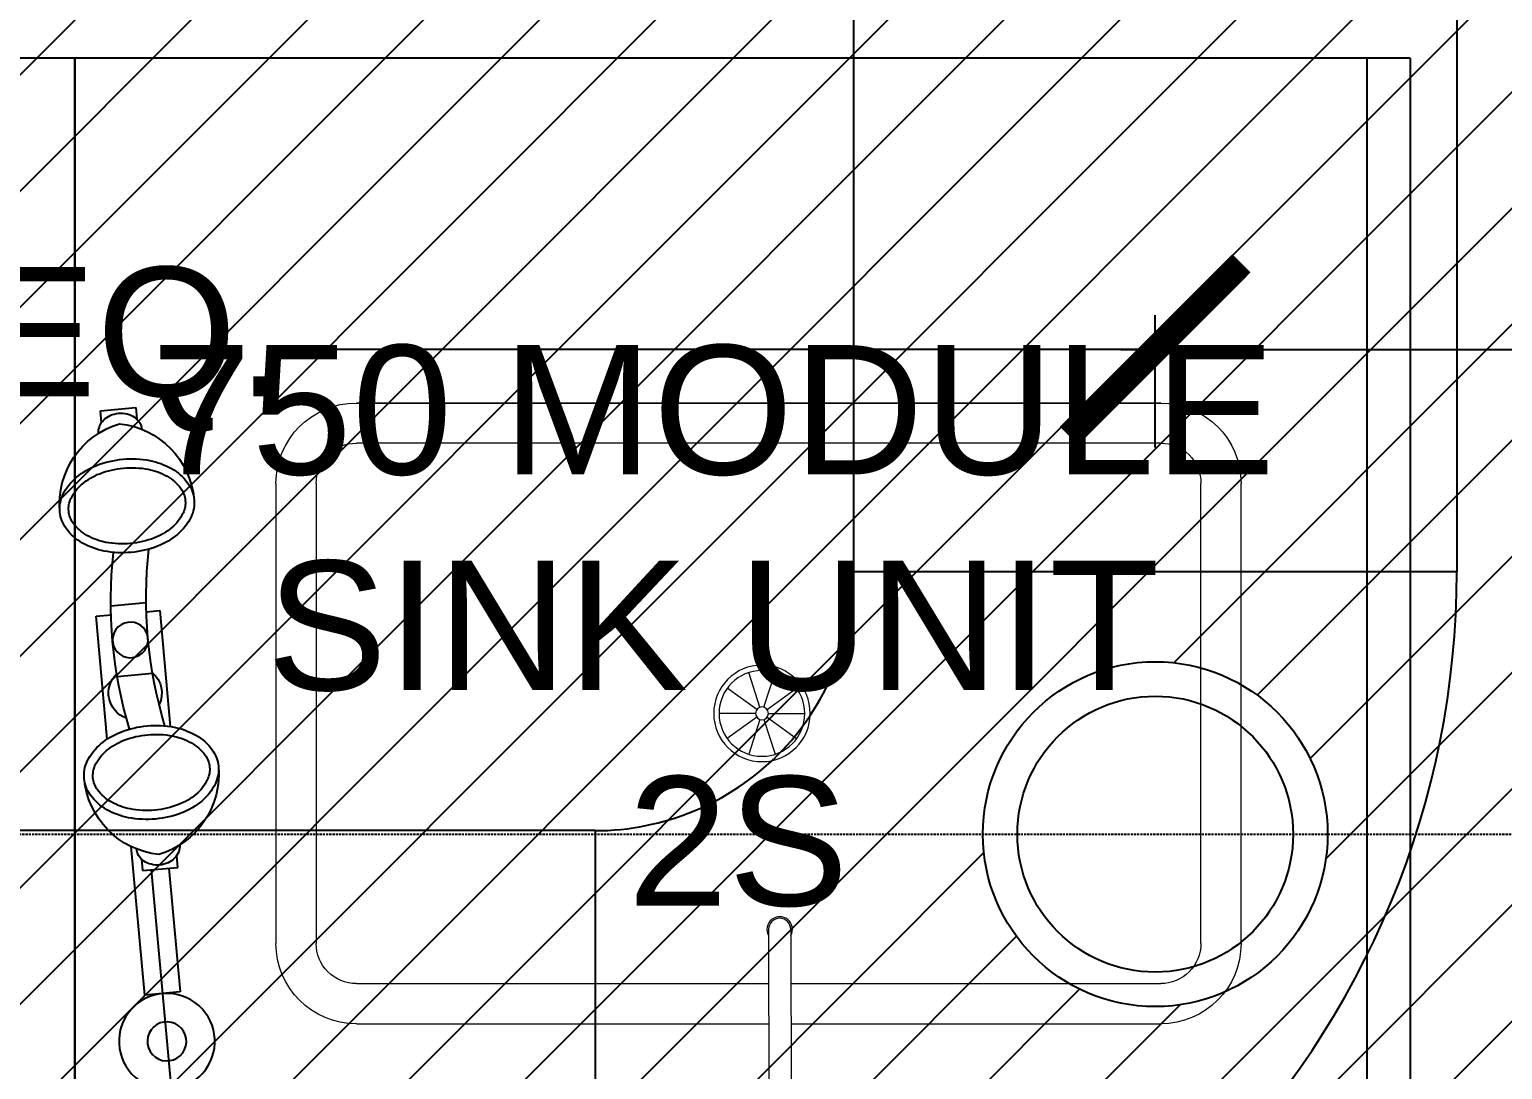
# Model space of a CAD drawing. Header units: millimetres. Extents: x -661525 to 498941, y 282148 to 1359693.
# Drawn here: x -234905 to -234050, y 672311 to 672914 of the extents above; entities that cross this region are included whole.
import ezdxf

# ---------------------------------------------------------------- set-up
doc = ezdxf.new("R2010")
doc.units = ezdxf.units.MM
doc.header["$LTSCALE"] = 2.5
doc.header["$PDMODE"] = 35
doc.header["$PDSIZE"] = 15
doc.linetypes.add('DASHED', pattern=[0.75, 0.5, -0.25])
doc.layers.get('0').update_dxf_attribs({"linetype": 'CONTINUOUS'})
doc.layers.get('DEFPOINTS').update_dxf_attribs({"linetype": 'CONTINUOUS'})
for name, color, linetype in [('CEILING', 11, 'CONTINUOUS'), ('I-FURN', 14, 'CONTINUOUS'), ('v-ex. duct', 30, 'CONTINUOUS')]:
    doc.layers.add(name, color=color, linetype=linetype)
doc.layers.add('lab furniture', color=34, linetype='CONTINUOUS', lineweight=18)
doc.layers.add('LAB MODULE', color=1, linetype='CONTINUOUS', lineweight=25)
doc.styles.add('ARIAL', font='arial.ttf')
doc.styles.add('COMPLEX', font='complex.shx', dxfattribs={"width": 0.8})
doc.styles.add('ROMAND', font='ROMAND')
doc.dimstyles.new('TICK100', dxfattribs={"dimtxt": 250, "dimasz": 200, "dimexe": 150, "dimexo": 10, "dimgap": 50, "dimtad": 0, "dimdec": 0, "dimrnd": 5, "dimzin": 1, "dimdsep": 46, "dimtxsty": 'COMPLEX', "dimblk1": 'ARCHTICK', "dimblk2": 'ARCHTICK', "dimsah": 1, "dimcen": 0.09375, "dimdle": 150, "dimclrd": 11, "dimclre": 11, "dimclrt": 7, "dimadec": 0, "dimazin": 0, "dimtfac": 1, "dimtdec": 0, "dimtofl": 0, "dimtmove": 0, "dimatfit": 3, "dimldrblk": 'OPEN90', "dimfxl": 1, "dimtolj": 1, "dimtzin": 1, "dimarcsym": 0})

# ---------------------------------------------------------------- blocks, each defined once
blk = doc.blocks.new('_ARCHTICK')
at = {"color": 0, "linetype": 'ByBlock', "const_width": 0.15}
blk.add_lwpolyline([(-0.5, -0.5), (0.5, 0.5)], dxfattribs=at)
blk = doc.blocks.new('*D495')
at = {"layer": 'CEILING', "color": 8, "lineweight": -2}
for p, q in [((-235439.7338534752, 672671.3666263287), (-235439.7338534752, 672748.1914912475)), ((-234251.7338534715, 672671.3666263233), (-234251.7338534715, 672748.1914912475)), ((-235459.7338534752, 672728.1914912475), (-234927.2588534734, 672728.1914912475)), ((-234231.7338534715, 672728.1914912475), (-234764.2088534734, 672728.1914912475))]:
    blk.add_line(p, q, dxfattribs=at)
at = {"layer": 'DEFPOINTS', "color": 0}
for p in [(-234251.7338534715, 672728.1914912475), (-235439.7338534752, 672671.3666263287), (-234251.7338534715, 672671.3666263233)]:
    blk.add_point(p, dxfattribs=at)
at = {"layer": 'CEILING', "color": 8, "lineweight": -2, "xscale": 100, "yscale": 100, "zscale": 100, "rotation": 180}
blk.add_blockref('_ARCHTICK', (-235439.7338534752, 672728.1914912475), dxfattribs=at)
at = {"layer": 'CEILING', "color": 8, "lineweight": -2, "xscale": 100, "yscale": 100, "zscale": 100}
blk.add_blockref('_ARCHTICK', (-234251.7338534715, 672728.1914912475), dxfattribs=at)
at = {"layer": 'CEILING', "color": 1, "insert": (-234845.7338534734, 672728.1914912475), "char_height": 75, "attachment_point": 5, "style": 'ARIAL'}
blk.add_mtext('\\A1;EQ.', dxfattribs=at)
blk = doc.blocks.new('*D496')
at = {"layer": 'CEILING', "color": 8, "lineweight": -2}
for p, q in [((-234251.7338534715, 672671.3666263233), (-234251.7338534715, 672748.1914912475)), ((-234271.7338534715, 672728.1914912475), (-233733.258853465, 672728.1914912475)), ((-233031.7338534585, 672728.1914912475), (-233570.208853465, 672728.1914912475)), ((-233051.7338534585, 672728.1914912477), (-233051.7338534585, 672708.1914912475))]:
    blk.add_line(p, q, dxfattribs=at)
at = {"layer": 'DEFPOINTS', "color": 0}
for p in [(-233051.7338534585, 672728.1914912477), (-233051.7338534585, 672728.1914912475), (-234251.7338534715, 672671.3666263233)]:
    blk.add_point(p, dxfattribs=at)
at = {"layer": 'CEILING', "color": 8, "lineweight": -2, "xscale": 100, "yscale": 100, "zscale": 100, "rotation": 180}
blk.add_blockref('_ARCHTICK', (-234251.7338534715, 672728.1914912475), dxfattribs=at)
at = {"layer": 'CEILING', "color": 8, "lineweight": -2, "xscale": 100, "yscale": 100, "zscale": 100}
blk.add_blockref('_ARCHTICK', (-233051.7338534585, 672728.1914912475), dxfattribs=at)
at = {"layer": 'CEILING', "color": 1, "insert": (-233651.733853465, 672728.1914912475), "char_height": 75, "attachment_point": 5, "style": 'ARIAL'}
blk.add_mtext('\\A1;EQ.', dxfattribs=at)

msp = doc.modelspace()

# ---------------------------------------------------------------- hatches: boundary and pattern name
at = {"layer": 'CEILING', "true_color": 0xd6ed82, "transparency": 33554687}
h = msp.add_hatch(dxfattribs=at)
h.set_pattern_fill('ANSI31', color=61, scale=15)
h.set_pattern_definition([(45, (-585758.7338534588, 1262137.267023326), (-33.67596045400932, 33.67596045400933), [])])
h.paths.add_polyline_path([(-234251.7338534625, 674647.1650035984), (-235439.7338534663, 674647.1650035984), (-235439.7338534683, 674197.1650035984), (-234351.7338534645, 674197.1650035984, -0.4142135623744009), (-234251.7338534641, 674297.1650035984)])
h.paths.add_polyline_path([(-233051.7338534645, 674647.1650035984), (-234251.7338534625, 674647.1650035984), (-234251.7338534641, 674297.1650035984, -0.4142135623717892), (-234151.7338534645, 674197.1650035984), (-233051.7338534666, 674197.1650035984)])
h.paths.add_polyline_path([(-234551.7338534683, 673622.1650035976), (-234251.7338534672, 673622.1650035976), (-234251.7338534666, 673744.2075016816), (-235274.1614562859, 673744.2075016816), (-235274.1614562859, 674080.7105465747), (-234251.7338534651, 674080.7105465747), (-234251.733853465, 674097.1650035984, -0.4142135623717378), (-234351.7338534645, 674197.1650035984), (-235439.7338534683, 674197.1650035984), (-235439.7338534762, 672447.1650036073), (-234351.7338534725, 672447.1650036023, -0.4142135623730295), (-234251.733853472, 672547.1650036018), (-234251.7338534699, 673022.1650035976), (-234551.7338534683, 673022.1650035976)])
h.paths.add_polyline_path([(-233051.7338534666, 674197.1650035984), (-234151.7338534645, 674197.1650035984, -0.4142135623730951), (-234251.7338534645, 674097.1650035984), (-233301.0079441363, 674080.7105465747), (-233301.0079441363, 673744.2075016816), (-234251.7338534666, 673744.2075016816), (-234251.7338534672, 673622.1650035976), (-233951.7338534683, 673622.1650035976), (-233951.7338534683, 673022.1650035976), (-234251.7338534699, 673022.1650035976), (-234251.733853472, 672547.1650036018, -0.4142135623729989), (-234151.7338534725, 672447.1650036013), (-233616.8519681688, 672447.1650035989, -0.9999999999999992), (-233466.6157654842, 672447.1650035982), (-233051.7338534745, 672447.1650035963)])
h.paths.add_polyline_path([(-234251.733853473, 672347.1650036018, -0.4142135623732113), (-234351.7338534725, 672447.1650036023), (-235439.7338534762, 672447.1650036073), (-235439.7338534783, 671997.1650036074), (-234251.7338534746, 671997.1650036019)])
h.paths.add_polyline_path([(-233051.7338534745, 672447.1650035963), (-233466.6157654842, 672447.1650035982, -1.000000000000001), (-233616.8519681688, 672447.1650035989), (-234151.7338534725, 672447.1650036013, -0.4142135623731391), (-234251.733853473, 672347.1650036018), (-234251.7338534746, 671997.1650036019), (-233051.7338534765, 671997.1650035963)])
h.paths.add_polyline_path([(-235451.7338534663, 675921.1500155937), (-236427.7338534574, 675921.1500155937), (-236427.7338534575, 675759.1500154865), (-236514.7338534587, 675759.1500154865), (-236514.7338534587, 675516.6824437111, -0.2648471280309205), (-236465.7338534619, 675430.6650036209), (-235451.7338534663, 675430.6650036209)], flags=0)
h.paths.add_polyline_path([(-236514.7338534587, 675759.1500154865), (-236565.7338534619, 675759.1500154865), (-236565.7338534619, 675530.6650036209, -0.1346003369179824), (-236514.7338534587, 675516.6824437111)])
h.paths.add_polyline_path([(-236514.7338534587, 675344.6475635307, -0.1346003369179884), (-236565.7338534619, 675330.6650036209), (-236565.7338534619, 674847.1650036457), (-236514.7338534587, 674847.1650036457)])
h.paths.add_polyline_path([(-235451.7338534663, 675921.1500155937), (-236427.7338534574, 675921.1500155937), (-236427.7338534575, 675759.1500154865), (-236514.7338534587, 675759.1500154865), (-236514.7338534587, 675516.6824437111, -0.2648471280309204), (-236465.7338534619, 675430.6650036209), (-235451.7338534663, 675430.6650036209)], flags=17)
h.paths.add_polyline_path([(-237051.7338534575, 676016.1650035987), (-237053.7715695754, 676022.1649825817), (-240427.7338534583, 676022.1649825817), (-240427.7338534583, 675921.1500155937), (-237051.7338534569, 675921.1500155937)])
h.paths.add_polyline_path([(-235756.1013784725, 676022.1650035982), (-236427.7338534574, 676022.1650035986), (-236427.7338534574, 675921.1500155937), (-235756.1013784725, 675921.1500155937)])
h.paths.add_polyline_path([(-235451.7338534663, 676022.1650035981), (-235756.1013784725, 676022.1650035982), (-235756.1013784725, 675921.1500155937), (-235451.7338534663, 675921.1500155937)])
h.paths.add_polyline_path([(-235451.7338534663, 675921.1500155937), (-235756.1013784725, 675921.1500155937), (-236427.7338534574, 675921.1500155937), (-236427.7338534575, 675759.1500154865), (-236514.7338534587, 675759.1500154865), (-236514.7338534587, 675516.6824437111, -0.2648471280309632), (-236465.7338534619, 675430.6650036209), (-235451.7338534663, 675430.6650036209)], flags=17)
h.paths.add_polyline_path([(-243765.7338534619, 675330.6650036209, -0.4142135623733992), (-243865.7338534619, 675430.665003621), (-244514.7338534588, 675430.665003621), (-244514.7338534588, 674847.1650036457), (-244065.7338534619, 674847.1650036457), (-243765.7338534619, 674847.1650036457)])
h.paths.add_polyline_path([(-244514.7338534588, 675430.665003621), (-244879.3055911033, 675430.665003621), (-244879.7338534575, 671997.1650036513), (-244514.7338534588, 671997.1650036495), (-244514.7338534588, 672447.1650036457), (-244665.7338534619, 672447.1650036457), (-244665.7338534619, 673047.1650036457), (-244665.7338534619, 673647.1650036457), (-244665.7338534619, 674247.1650036457), (-244665.7338534619, 674847.1650036457), (-244514.7338534588, 674847.1650036457)])
h.paths.add_polyline_path([(-244514.7338534588, 675752.1194770109), (-244879.2654902378, 675752.1649452436), (-244879.3055911033, 675430.665003621), (-244514.7338534588, 675430.665003621)])
h.paths.add_polyline_path([(-243765.7338534619, 675921.1500155937), (-244427.7782684382, 675921.1500155937), (-244427.7782684382, 675752.1650036628), (-244427.7782684382, 675752.1086309927), (-244514.7338534588, 675752.1194770109), (-244514.7338534588, 675430.665003621), (-243865.7338534619, 675430.665003621, -0.4142135623727906), (-243765.7338534619, 675530.6650036209)])
h.paths.add_polyline_path([(-241669.7338534568, 676014.1650035962), (-243765.7338534619, 676014.1650035962), (-243765.7338534619, 675921.1500155937), (-241669.7338534568, 675921.1500155937)])
h.paths.add_polyline_path([(-243765.7338534619, 676014.1650035962), (-244427.7782684382, 676014.1650035962), (-244427.7782684382, 675921.1500155937), (-243765.7338534619, 675921.1500155937)])
h.paths.add_polyline_path([(-241365.7338534619, 675892.1650036006), (-241669.7338534568, 675892.1650036006), (-243765.7338534619, 675914.0973448056), (-243765.7338534619, 675530.6650036209, -0.4142135623727979), (-243665.7338534619, 675430.665003621), (-242574.2459442678, 675430.665003621, -1), (-242424.2459442678, 675430.665003621), (-241465.7338534619, 675430.665003621, -0.4142135623728775), (-241365.7338534619, 675530.6650036209)])
h.paths.add_polyline_path([(-241365.7338534619, 675330.6650036209, -0.4142135623733126), (-241465.7338534619, 675430.665003621), (-242424.2459442678, 675430.665003621, -1), (-242574.2459442678, 675430.665003621), (-243665.7338534619, 675430.665003621, -0.4142135623733921), (-243765.7338534619, 675330.6650036209), (-243765.7338534619, 674847.1650036457), (-243465.7338534619, 674847.1650036457), (-242865.7338534619, 674847.1650036457), (-242265.7338534619, 674847.1650036457), (-241665.7338534619, 674847.1650036457), (-241365.7338534619, 674847.1650036457)])
h.paths.add_polyline_path([(-240514.7338534587, 675430.665003621), (-240964.7338534587, 675430.665003621), (-240964.7338534587, 674847.1650036457), (-240514.7338534587, 674847.1650036457)])
h.paths.add_polyline_path([(-241052.4855402149, 675760.1650036629), (-241052.4855402149, 675892.1650036006), (-241365.7338534619, 675892.1650036006), (-241365.7338534619, 675530.6650036209, -0.4142135623728848), (-241265.7338534619, 675430.665003621), (-241123.030859408, 675430.665003621, -1), (-240973.030859408, 675430.6650036217), (-240965.0015383966, 675760.1650036629)])
h.paths.add_polyline_path([(-240964.7338534587, 675430.665003621), (-240973.030859408, 675430.665003621, -1), (-241123.030859408, 675430.665003621), (-241265.7338534619, 675430.665003621, -0.4142135623733053), (-241365.7338534619, 675330.6650036209), (-241365.7338534619, 674847.1650036457), (-241065.7338534619, 674847.1650036457), (-240964.7338534587, 674847.1650036457)])
h.paths.add_polyline_path([(-240514.7338534587, 675760.1650036629), (-240964.7338534587, 675760.1650036629), (-240964.7338534587, 675430.665003621), (-240514.7338534587, 675430.665003621)])
h.paths.add_polyline_path([(-238965.7338534619, 675921.1500155937), (-240427.7338534583, 675921.1500155937), (-240427.7338534583, 675760.1650036629), (-240514.7338534587, 675760.1650036629), (-240514.7338534587, 675430.665003621), (-239953.0596784418, 675430.6650036209, -1), (-239803.0596784418, 675430.6650036209), (-239065.7338534619, 675430.6650036209, -0.4142135623729644), (-238965.7338534619, 675530.6650036209)])
h.paths.add_polyline_path([(-238965.7338534619, 675330.6650036209, -0.4142135623732258), (-239065.7338534619, 675430.6650036209), (-239803.0596784418, 675430.6650036209, -1), (-239953.0596784418, 675430.6650036209), (-240514.7338534587, 675430.665003621), (-240514.7338534587, 674847.1650036457), (-240465.7338534619, 674847.1650036457), (-239865.7338534619, 674847.1650036457), (-239265.7338534619, 674847.1650036457), (-238965.7338534619, 674847.1650036457)])
h.paths.add_polyline_path([(-236964.7338534587, 675218.5388815998), (-238712.4888663309, 675218.5388815998), (-238712.4888663309, 675430.6650036209), (-238865.7338534619, 675430.6650036209, -0.4142135623732186), (-238965.7338534619, 675330.6650036209), (-238965.7338534619, 674847.1650036457), (-238665.7338534619, 674847.1650036457), (-238065.7338534619, 674847.1650036457), (-237465.7338534619, 674847.1650036457), (-236964.7338534587, 674847.1650036457)])
h.paths.add_polyline_path([(-236964.7338534587, 675759.1500154865), (-237051.733853456, 675759.1500154865), (-237051.7338534569, 675921.1500155937), (-238965.7338534619, 675921.1500155937), (-238965.7338534619, 675530.6650036209, -0.4142135623729716), (-238865.7338534619, 675430.6650036209), (-238712.4888663309, 675430.6650036209), (-238712.4888663309, 675555.0419264928), (-236964.7338534587, 675555.0419264928)])
h.paths.add_polyline_path([(-236565.7338534619, 675759.1500154865), (-236964.7338534587, 675759.1500154865), (-236964.7338534587, 675555.0419264928), (-236739.3353541814, 675555.0419264928), (-236739.3353541814, 675430.6650036209), (-236665.7338534619, 675430.6650036209, -0.414213562373051), (-236565.7338534619, 675530.6650036209)])
h.paths.add_polyline_path([(-236565.7338534619, 675330.6650036209, -0.4142135623731363), (-236665.7338534619, 675430.6650036209), (-236739.3353541814, 675430.6650036209), (-236739.3353541814, 675218.5388815998), (-236964.7338534587, 675218.5388815998), (-236964.7338534587, 674847.1650036457), (-236865.7338534619, 674847.1650036457), (-236565.7338534619, 674847.1650036457)])
h.paths.add_polyline_path([(-240964.7338534586, 672447.1650036457), (-241065.7338534619, 672447.1650036457), (-241665.7338534619, 672447.1650036457), (-242265.7338534619, 672447.1650036457), (-242865.7338534619, 672447.1650036457), (-243465.7338534619, 672447.1650036457), (-244065.7338534619, 672447.1650036457), (-244514.7338534588, 672447.1650036457), (-244514.7338534588, 671997.1650036492), (-243879.7338534575, 671997.1650036457), (-242103.7338668309, 671997.1650036457), (-240964.7338534586, 671997.1650036395)])
edge = h.paths.add_edge_path(flags=16)
edge.add_line((-241405.7235707734, 672231.6881751054), (-241405.7235707734, 672238.9962269433))
edge.add_ellipse((-241459.783537866, 672222.9246115513), major_axis=(-51.35711140692001, 4.057190380990505e-06), ratio=0.9999979734445607, start_angle=0, end_angle=360)
edge.add_ellipse((-241459.783537866, 672222.9246115513), major_axis=(-52.67396041733468, 1.537369098514322e-05), ratio=0.9999979734460623, start_angle=170.4229502804345, end_angle=189.5770831649122, ccw=False)
edge.add_line((-241406.3754451848, 672231.6881751054), (-241405.7235707734, 672231.6881751054))
h.paths.add_polyline_path([(-241644.0790686414, 672288.7669286397), (-241512.4574982834, 672288.7669286397), (-241512.4574982834, 672320.7429064952), (-241407.1095774487, 672320.7429064952), (-241407.1095774487, 672231.6881751054), (-241403.0506637993, 672218.4495834659), (-241396.5906763288, 672218.4495834659), (-241418.2812330558, 672239.7059006452), (-241407.1095774487, 672239.7059006452), (-241407.1095774487, 672320.7429064952), (-241512.4574982834, 672320.7429064952), (-241512.4574982834, 672288.7669286397), (-241512.394167598, 672288.7669286397), (-241459.783537866, 672275.598465222), (-241512.394167598, 672275.598465222), (-241512.394167598, 672157.082294463), (-241644.0790686414, 672157.082294463)], flags=16)
h.paths.add_polyline_path([(-241641.4294796569, 672248.4695966515), (-241632.2965852123, 672248.4695966515), (-241632.2965852123, 672197.3796264512), (-241641.4294796569, 672197.3796264512)], flags=0)
h.paths.add_polyline_path([(-241521.1054221521, 672170.2507578806), (-241521.1054221521, 672282.3150828113), (-241516.9147338337, 672282.3150828113), (-241516.9147338337, 672163.5341402914), (-241521.1054221521, 672163.5341402914)], flags=0)
h.paths.add_polyline_path([(-240964.7338534586, 672447.1650036457), (-240964.7338534586, 671997.1650036323), (-240514.7338534587, 671997.1650036302), (-240514.7338534587, 672447.1650036457)])
h.paths.add_polyline_path([(-240605.1095640803, 672318.4792085452), (-240605.1095640803, 672229.4244771553), (-240603.7235574051, 672229.4244771553), (-240603.7235574051, 672246.2058987014)], flags=16)
h.paths.add_polyline_path([(-240842.079055273, 672286.5032306897), (-240710.3941542297, 672286.5032306897), (-240657.7835244976, 672273.334767272), (-240710.3941542297, 672273.334767272), (-240710.3941542297, 672154.8185965129), (-240842.079055273, 672154.8185965129)], flags=16)
h.paths.add_polyline_path([(-240719.1054087838, 672280.0513848612), (-240710.457484915, 672318.4792085452), (-240710.457484915, 672273.334767272), (-240714.9147204653, 672273.334767272), (-240714.9147204653, 672161.2704423413), (-240719.1054087838, 672161.2704423413), (-240776.2366047513, 672167.9870599306), (-240719.1054087838, 672167.9870599306)], flags=16)
h.paths.add_polyline_path([(-240839.4294662885, 672246.2058987014), (-240830.2965718439, 672246.2058987014), (-240830.2965718439, 672195.1159285011), (-240839.4294662885, 672195.1159285011)], flags=0)
h.paths.add_polyline_path([(-240594.5906629604, 672246.2058987014), (-240594.5906629604, 672237.4422026952), (-240603.7235574051, 672237.4422026952), (-240603.7235574051, 672246.2058987014)], flags=16)
h.paths.add_polyline_path([(-236964.7338534586, 672447.1650036457), (-237465.7338534619, 672447.1650036457), (-238065.7338534619, 672447.1650036457), (-238665.7338534619, 672447.1650036457), (-239265.7338534619, 672447.1650036457), (-239865.7338534619, 672447.1650036457), (-240465.7338534619, 672447.1650036457), (-240514.7338534587, 672447.1650036457), (-240514.7338534587, 671997.1650036302), (-236964.7338534586, 671997.1650036142)])
h.paths.add_polyline_path([(-239622.4888663309, 672401.4791789202), (-237649.3353541814, 672401.4791789202), (-237649.3353541814, 672064.9761340271), (-239622.4888663309, 672064.9761340271)], flags=16)
h.paths.add_polyline_path([(-236514.7338534586, 672447.1650036457), (-236865.7338534619, 672447.1650036457), (-236964.7338534586, 672447.1650036457), (-236964.7338534586, 671997.1650036145), (-236514.7338534586, 671997.1650036124)])
h.paths.add_polyline_path([(-235451.7338534663, 674647.1650035984), (-235451.7338534663, 675430.6650036209), (-236465.7338534619, 675430.6650036209, -0.2648471280309805), (-236514.7338534587, 675344.6475635307), (-236514.7338534587, 674847.1650036457), (-236265.7338534619, 674847.1650036457), (-235665.7338534619, 674847.1650036457), (-235665.7338534619, 674247.1650036457), (-235665.7338534619, 673647.1650036457), (-235665.7338534619, 673047.1650036457), (-235665.7338534619, 672447.1650036457), (-236265.7338534619, 672447.1650036457), (-236514.7338534586, 672447.1650036457), (-236514.7338534586, 671997.1650036124), (-235451.7338534783, 671997.1650036075)])
h.paths.add_polyline_path([(-244881.3201426821, 673333.0983507314), (-244663.3290103492, 673333.0983507314), (-244663.3290103492, 673487.6515567342), (-244881.3201426821, 673487.6515567342)], flags=9)
h.paths.add_polyline_path([(-243109.7363449186, 675377.0753037573), (-243109.7363449186, 675484.4593419565), (-243264.2895509213, 675484.4593419565), (-243264.2895509213, 675377.0753037573)], flags=9)
h.paths.add_polyline_path([(-241212.2768158621, 675197.7134347592), (-241212.2768158621, 675410.0258494931), (-241366.8300218649, 675410.0258494931), (-241366.8300218649, 675197.7134347592)], flags=9)
h.paths.add_polyline_path([(-243110.3758401437, 672117.8505425269), (-243110.3758401437, 672330.1629572609), (-243264.9290461465, 672330.1629572609), (-243264.9290461465, 672117.8505425269)], flags=24)
h.paths.add_polyline_path([(-239592.1406346872, 672049.5776704162), (-237655.7831994893, 672049.5776704162), (-237655.7831994893, 672455.193859593), (-239592.1406346872, 672455.193859593)], flags=9)
h.paths.add_polyline_path([(-235667.3201426884, 673333.0983507314), (-235449.3290103555, 673333.0983507314), (-235449.3290103555, 673487.6515567342), (-235667.3201426884, 673487.6515567342)], flags=9)
h.paths.add_polyline_path([(-233700.8223793134, 674317.8505424797), (-233700.8223793134, 674530.1629572136), (-233855.3755853161, 674530.1629572136), (-233855.3755853161, 674317.8505424797)], flags=24)
h.paths.add_polyline_path([(-234954.3201426957, 672652.6543152585), (-234736.3290103628, 672652.6543152585), (-234736.3290103628, 672807.2075212613), (-234954.3201426957, 672807.2075212613)], flags=24)
h.paths.add_polyline_path([(-233700.1828840882, 673268.5753037358), (-233700.1828840882, 673375.959341935), (-233854.7360900909, 673375.959341935), (-233854.7360900909, 673268.5753037358)], flags=24)
h.paths.add_polyline_path([(-233760.3201426874, 672652.6543152585), (-233542.3290103545, 672652.6543152585), (-233542.3290103545, 672807.2075212613), (-233760.3201426874, 672807.2075212613)], flags=24)
h.paths.add_polyline_path([(-233700.8223793134, 672117.8505424818), (-233700.8223793134, 672330.1629572157), (-233855.3755853161, 672330.1629572157), (-233855.3755853161, 672117.8505424818)], flags=24)

# ---------------------------------------------------------------- linework, layer by layer
at = {"color": 1, "linetype": 'ByBlock'}
for p, q in [((-234863.7224540726, 672692.62725321), (-234843.21393992, 672694.4966123983)), ((-234863.1049358637, 672685.8527305751), (-234863.7224540726, 672692.62725321)), ((-234843.21393992, 672694.4966123983), (-234842.5964217109, 672687.7220897637)), ((-234837.2446507434, 672581.3066455325), (-234857.7531648962, 672579.437286344)), ((-234866.3038581574, 672573.4881568144), (-234857.6425332723, 672574.2776400085)), ((-234859.818226146, 672502.337119942), (-234866.3038581574, 672573.4881568144)), ((-234837.1340191196, 672576.146999197), (-234829.3885326823, 672576.8530033537)), ((-234829.3885326823, 672576.8530033537), (-234823.2558287975, 672509.5737868537)), ((-234833.5058228773, 672540.2895975593), (-234854.0143370303, 672538.4202383707)), ((-234838.0042527168, 672353.7692676337), (-234845.8575330442, 672439.9241770043)), ((-234818.911558791, 672427.8858005726), (-234819.5290770002, 672434.6603232074)), ((-234840.037591153, 672432.7909640188), (-234839.420072944, 672426.0164413841)), ((-234839.420072944, 672426.0164413841), (-234818.911558791, 672427.8858005726)), ((-234834.2929444056, 672426.4837811812), (-234818.8702794586, 672257.2884582917)), ((-234824.0386873292, 672427.4184607755), (-234817.4957385639, 672355.6386268223)), ((-234817.4957385639, 672355.6386268223), (-234838.0042527168, 672353.7692676337))]:
    msp.add_line(p, q, dxfattribs=at)
at = {"color": 1, "linetype": 'ByBlock', "extrusion": (0, 0, -1)}
for centre, major_axis, ratio, start_param, end_param in [((-234852.8602207032, 672678.3514352842), (8.597494625342557, -9.378482080917914), 0.999997299118838, 3.098053618150856, 3.460374392893308), ((-234851.88418877, 672676.184470205), (10.20347405138224, -11.13039790949261), 0.9999972990947938, 3.460372114762944, 3.79266915614902), ((-234851.8841887703, 672676.1844702049), (10.20362501016333, -11.13025952114174), 0.9999972991177144, 3.792682718965569, 4.124979760325614), ((-234851.3160377176, 672678.4921881743), (8.597464364246072, -9.378509821915817), 0.9999972991580962, 4.124965248907594, 4.487286023659978), ((-234838.6912705019, 672638.3815639741), (33.00001693212329, -35.99754190267377), 0.9999972991201931, 2.22309843571374, 3.592571438691717), ((-234856.0904235856, 672680.4109282698), (5.952276257183212, -6.492876172933163), 0.9999972990987979, 2.221882676221295, 2.683270169238227), ((-234854.1766871367, 672679.6675856812), (7.339532303432848, -8.006306227966757), 0.9999972991920856, 2.683258963614727, 3.098049981265627), ((-234858.0247737674, 672636.6193074934), (32.99999141837789, -35.99756529182461), 0.9999972991250722, 3.992775209740481, 5.362248212594704), ((-234850.2592321049, 672680.0246632589), (7.339558348025203, -8.006282352839829), 0.999997299094203, 4.487288866479382, 4.902079884147748), ((-234848.5114338542, 672681.1017561859), (5.952226852684086, -6.492921464060694), 0.9999972991043866, 4.902080227807593, 5.363467720797344), ((-234845.7203629098, 672608.5638281064), (38.0067473270357, -41.45820415761789), 0.9999972991207451, 3.792683887608279, 4.072329456175182), ((-234851.1168175588, 672622.4545816695), (27.9361905630059, -30.47372410213525), 0.999997299142423, 3.186464841501049, 3.513028495857326), ((-234851.1168175593, 672622.45458167), (24.45718049774562, -26.67867033488785), 0.9999972991170635, 3.186465478014275, 3.51302913237527), ((-234845.7203629098, 672608.5638281062), (34.52714722211854, -37.66369129927385), 0.9999972991184184, 3.513024093581629, 3.792669662170861), ((-234842.924344842, 672623.2013288023), (24.4572059862099, -26.6786469704919), 0.9999972991125703, 4.072321224880734, 4.398884879237286), ((-234842.9243448432, 672623.2013288031), (27.93613695596401, -30.47377324490224), 0.9999972991206907, 4.07231787393821, 4.398881528302047), ((-234858.1980073007, 672630.9111491796), (20.48274547154382, -22.34335265868684), 0.9999972991481019, 2.760425180636996, 3.186462748014324), ((-234858.1980073004, 672630.9111491793), (17.00369936273439, -18.54833193491099), 0.999997299137253, 2.760423724546103, 3.186461291926455), ((-234837.4888351405, 672632.7987984248), (17.00375003534177, -18.54828548243843), 0.9999972991103678, 4.398882469747294, 4.824920037130249), ((-234828.4603487776, 672639.3739948999), (9.456324101172354, -10.31519360660737), 0.9999972991421342, 4.824924653078143, 5.363474189553431), ((-234828.4603487776, 672639.3739948998), (12.93523711206107, -14.11033634665267), 0.9999972991019912, 4.824915549776811, 5.363465086223191), ((-234868.2665217264, 672635.7456464685), (12.93525446370499, -14.11032043976522), 0.9999972991282273, 2.221873662391835, 2.760423198840964), ((-234868.2665217264, 672635.7456464686), (9.456286390932977, -10.3152281775093), 0.9999972991210873, 2.221877880153401, 2.76042741662155), ((-234828.4603487779, 672639.3739949), (9.456343304763731, -10.31517600239009), 0.9999972991140678, 5.363476051207206, 5.902025587690033), ((-234828.4603487783, 672639.3739949005), (12.93532071378547, -14.11025970696758), 0.9999972991128314, 5.363471011129519, 5.902020547594594), ((-234868.2665217263, 672635.7456464686), (12.93529433362689, -14.11028389004499), 0.9999972991236629, 1.683326951506896, 2.221876487969662), ((-234868.2665217261, 672635.7456464681), (9.456302300806552, -10.31521359276334), 0.999997299126969, 1.68332988608067, 2.221879422542869), ((-234838.5288632044, 672644.2084921896), (17.00377447870487, -18.54826307472855), 0.9999972990982919, 5.902020427860931, 6.328057995258405), ((-234838.5288632039, 672644.208492189), (20.48275122979964, -22.34334737999253), 0.9999972991477741, 5.902018091941922, 6.328055659318927), ((-234859.2380353639, 672642.3208429434), (20.48279417318743, -22.34330801359189), 0.999997299106882, 1.257290720012172, 1.683328287393483), ((-234859.2380353645, 672642.3208429441), (17.00372114386319, -18.5483119675556), 0.9999972991257017, 1.257288258509809, 1.683325825901492), ((-234845.6100529457, 672652.6650596991), (24.45714786264852, -26.67870025345314), 0.9999972991165843, 0.04487160113408744, 0.3714352554966452), ((-234853.8025256621, 672651.9183125657), (24.45700423500245, -26.67883191866206), 0.9999972991460491, 0.9307210090988384, 1.257284663471804), ((-234851.0065075951, 672666.5558132628), (34.52712860021038, -37.66370837067213), 0.9999972991190702, 0.6510765141386452, 0.9307220827278714), ((-234845.6100529457, 672652.6650596991), (27.93610919958041, -30.47379869035474), 0.9999972990931605, 0.04486951795640718, 0.3714331723271999), ((-234851.0065075947, 672666.5558132624), (38.00595922709002, -41.45892662956704), 0.9999972991242246, 0.651072224709625, 0.9307177933063224), ((-234846.4441349701, 672559.7891870941), (6.958052003842381, -7.590078313499578), 0.9999972991215939, 1.570796895649782, 7.853982202829368), ((-234843.6400140705, 672529.0264011144), (10.43708914997479, -11.3851072540935), 0.9999972991196617, 1.076519592259162, 3.120709418393762), ((-234843.6400140705, 672529.0264011144), (10.43707504409964, -11.38512018532586), 0.9999972991226678, 4.592533399266964, 5.906517879621942), ((-234831.6275052684, 672453.9572405198), (38.0060013545976, -41.45888801141284), 0.9999972991253828, 3.79266589440363, 4.072311462998542), ((-234831.6275052705, 672453.9572405217), (38.0065544031887, -41.45838101593746), 0.9999972991393588, 3.513033665643333, 3.792679234216471), ((-234831.627505269, 672453.9572405204), (34.52709042939694, -37.66374336206054), 0.9999972991132662, 3.513022585693958, 3.792668154285334), ((-234831.6275052698, 672453.9572405211), (34.52747253705381, -37.66339307353515), 0.9999972991200702, 3.792678299582694, 4.072323868159317), ((-234828.8314872018, 672468.5947412169), (24.45693676999074, -26.67889376446199), 0.9999972991527138, 4.072311133915941, 4.398874788292318), ((-234828.8314872024, 672468.5947412172), (27.93615729913829, -30.47375459598885), 0.9999972991171228, 4.072318541500414, 4.398882195861262), ((-234823.3959774996, 672478.1922108387), (20.48274303213585, -22.34335489332894), 0.9999972991750503, 4.398881084757351, 4.824918652165238), ((-234844.10514966, 672476.3045615936), (20.48276130708163, -22.34333814187733), 0.9999972991281111, 2.760425889366357, 3.186463456750535), ((-234844.1051496597, 672476.3045615933), (17.00376206848419, -18.54827445076344), 0.9999972991263141, 2.760427105223517, 3.186464672608657), ((-234837.0239599181, 672467.8479940834), (24.45714234512676, -26.67870531147304), 0.999997299117527, 3.186464047911789, 3.513027702274481), ((-234854.1736640857, 672481.1390588826), (9.456199752612562, -10.31530760127283), 0.9999972991268479, 2.221869481104707, 2.760419017545662), ((-234814.3674911369, 672484.7674073139), (9.456256483138334, -10.31525559491078), 0.9999972991072767, 4.824918097887969, 5.363467634346069), ((-234814.3674911373, 672484.767407314), (12.93535628510354, -14.11022709685301), 0.9999972991139109, 5.36347353208321, 5.902023068557565), ((-234854.173664086, 672481.1390588828), (12.93532347820862, -14.1102571714984), 0.9999972991349713, 1.683329017004901, 2.221878553470034), ((-234824.6092390962, 672483.8937462892), (33.00000823882677, -35.99754987205353), 0.9999972991223368, 0.8511830234170732, 2.220656026271748), ((-234854.1736640857, 672481.1390588824), (9.456272732058482, -10.31524069930094), 0.9999972991123804, 1.683327019550532, 2.221876556007243), ((-234824.436005563, 672489.6019046027), (17.00372375798502, -18.54830957020221), 0.9999972991463741, 5.902017693385896, 6.328055260763378), ((-234824.4360055634, 672489.6019046034), (20.48280434460543, -22.34329868881), 0.9999972991139359, 5.902020469135099, 6.328058036526463), ((-234845.1451777231, 672487.7142553575), (20.48278013871683, -22.34332087953713), 0.9999972991034762, 1.257290091885025, 1.683327659267801), ((-234845.1451777237, 672487.7142553582), (17.00372709408738, -18.54830651240813), 0.9999972991398628, 1.257288579312276, 1.683326146710913), ((-234831.5171953048, 672498.0584721132), (24.45713405305012, -26.67871291310582), 0.9999972991057704, 0.04487108350704092, 0.3714347378746332), ((-234839.7096680212, 672497.3117249798), (27.93622768936706, -30.47369006789177), 0.9999972991132696, 0.9307281977476347, 1.257291852104562), ((-234839.7096680212, 672497.3117249798), (24.45737664762426, -26.67849051949126), 0.999997299090656, 0.9307349682420177, 1.257298622585153), ((-234836.9136499531, 672511.9492256755), (34.52702761454673, -37.6638009437125), 0.9999972991270701, 0.6510738329475918, 0.930719401540951), ((-234836.913649954, 672511.9492256762), (34.52676945066591, -37.66403760625104), 0.9999972990768289, 0.3714214099234977, 0.651066978530825), ((-234836.9136499531, 672511.9492256757), (38.00628251981738, -41.45863026121453), 0.9999972991139341, 0.3714344540715814, 0.6510800226568713), ((-234836.9136499541, 672511.9492256761), (38.00635916126594, -41.45856000240653), 0.9999972991294747, 0.6510818712531306, 0.9307274398352239), ((-234834.122579009, 672439.4112975966), (5.952238063724526, -6.492911186529057), 0.9999972991420403, 1.760489300918247, 2.221876793928637), ((-234828.4573257276, 672440.8454681019), (7.339487253321178, -8.006347526990933), 0.9999972992071504, 5.824845990339582, 6.239637007978133), ((-234826.5435892781, 672440.1021255129), (5.95221420317236, -6.492933059873261), 0.999997299120227, 5.363465772628626, 5.824853265610403), ((-234831.3179751457, 672442.0208656079), (8.59746410143782, -9.37851006266835), 0.9999972991478594, 0.9833725673556803, 1.345693342111402), ((-234830.7498240935, 672444.3285835776), (10.20360321952711, -11.13027949747964), 0.9999972991183879, 0.6510881075974047, 0.9833851489609057), ((-234830.7498240936, 672444.3285835775), (10.20347048701898, -11.13040117696984), 0.999997299098192, 0.3187791409404139, 0.6510761823266528), ((-234825.2262868306, 672327.0174398462), (7.653860564364699, -8.349083064640572), 0.9999972991120919, 1.570797298100033, 7.85398260527962)]:
    msp.add_ellipse(centre, major_axis=major_axis, ratio=ratio, start_param=start_param, end_param=end_param, dxfattribs=at)
at = {"color": 1, "linetype": 'ByBlock', "extrusion": (0, 0, -0.9999999999999998)}
for centre, major_axis, ratio, start_param, end_param in [((-234845.7203629107, 672608.5638281069), (38.00660021637348, -41.45833901840778), 0.9999972991479651, 3.513034770660927, 3.792680339231758), ((-234837.48883514, 672632.7987984243), (20.4828079113996, -22.34329541968134), 0.9999972990969489, 4.398883988431106, 4.824921555808258), ((-234853.8025256626, 672651.9183125661), (27.9362366970283, -30.47368181041904), 0.9999972991140497, 0.9307284933151496, 1.257292147671654), ((-234851.0065075938, 672666.5558132617), (38.00586062854716, -41.4590170154015), 0.999997299090143, 0.3714242779243843, 0.6510698465258303), ((-234814.3674911371, 672484.7674073138), (12.93530974573063, -14.11026976069645), 0.9999972991310366, 4.824920697358327, 5.363470233825328), ((-234843.9427423621, 672482.1314898083), (32.99999675234158, -35.99756040210364), 0.9999972991232252, 5.364690528719773, 6.734163531691965), ((-234831.517195305, 672498.0584721131), (27.93617477102972, -30.47373857917634), 0.999997299142721, 0.04487166969566821, 0.3714353240516651), ((-234832.3747807587, 672440.4883905237), (7.339594454229602, -8.00624925415084), 0.9999972990249786, 1.345700722586103, 1.760491740220156)]:
    msp.add_ellipse(centre, major_axis=major_axis, ratio=ratio, start_param=start_param, end_param=end_param, dxfattribs=at)
at = {"color": 1, "linetype": 'ByBlock', "extrusion": (0, 0, -0.9999999999999999)}
for centre, major_axis, ratio, start_param, end_param in [((-234845.7203629106, 672608.5638281071), (34.52746219580952, -37.6634025535926), 0.9999972991182757, 3.792678025013921, 4.072323593590478), ((-234851.0065075934, 672666.5558132611), (34.52740374370377, -37.6634561370651), 0.9999972991412658, 0.3714382509030693, 0.6510838194809183), ((-234598.1410951502, 672582.4221075269), (175.44456901265, -191.3811410094984), 0.9999972991227808, 2.022399214514055, 2.421354279318713), ((-234577.6325809971, 672584.2914667156), (175.44456901265, -191.3811410094984), 0.9999972991227808, 2.022399214514055, 2.421354279318713), ((-234837.0239599175, 672467.847994083), (27.93612460693404, -30.4737845670297), 0.9999972991080709, 3.186462677120627, 3.513026331488498), ((-234823.3959774998, 672478.1922108387), (17.00374418744203, -18.54829084302514), 0.9999972991256117, 4.39888215447089, 4.82491972186006), ((-234854.1736640857, 672481.1390588825), (12.93529937112041, -14.11027927192576), 0.9999972991190424, 2.221876844979069, 2.760426381442693), ((-234814.3674911376, 672484.7674073142), (9.456265363685258, -10.31524745440721), 0.9999972991295629, 5.363468495265752, 5.902018031720188), ((-234829.7737921606, 672442.1616184982), (8.597554591845688, -9.3784271077081), 0.9999972991935242, 6.239652665820515, 6.601973440535003), ((-234825.2262868306, 672327.0174398462), (18.78669238843406, -20.49325546967362), 0.9999972991195754, 1.570794552342003, 7.85397985952159)]:
    msp.add_ellipse(centre, major_axis=major_axis, ratio=ratio, start_param=start_param, end_param=end_param, dxfattribs=at)
at = {"layer": 'CEILING', "color": 8, "linetype": 'DASHED'}
msp.add_line((-235439.7338534762, 672447.1650036073), (-233051.7338534562, 672447.1650035963), dxfattribs=at)
at = {"layer": 'CEILING', "color": 40}
for radius in [100, 80]:
    msp.add_circle((-234251.7338534725, 672447.1650036018), radius, dxfattribs=at)
at = {"layer": 'I-FURN'}
for q in [(-242103.7338668269, 672897.1650036137), (-234103.7338668306, 671997.1650036327)]:
    msp.add_line((-234103.7338668265, 672897.1650036164), q, dxfattribs=at)
at = {"layer": 'lab furniture', "color": 8}
for p, q in [((-234248.5614697434, 672697.1831029367), (-234715.2960365284, 672697.1831029367)), ((-234715.2960365284, 672697.1831029367), (-234248.5614697434, 672697.1831029367)), ((-234248.5614697434, 672673.8667493089), (-234715.2960365284, 672673.8667493089)), ((-234761.9287526484, 672650.550388294), (-234761.9287526484, 672383.8158175794)), ((-234738.6123945885, 672650.550388294), (-234738.6123945885, 672383.8158175794)), ((-234225.2451041194, 672383.8158175794), (-234225.2451041194, 672650.550388294)), ((-234201.9287536234, 672383.8158175794), (-234201.9287536234, 672650.550388294)), ((-234481.085290251, 672520.7311349923), (-234487.6180761167, 672540.8369799161)), ((-234478.7796407218, 672520.7311349923), (-234472.2468548561, 672540.8369799161)), ((-234482.9505988957, 672519.3759077868), (-234500.0536612262, 672531.8020013785)), ((-234476.9143320771, 672519.3759077868), (-234459.8112773108, 672531.8020013785)), ((-234483.663078994, 672517.1831029367), (-234504.8036167947, 672517.1831029367)), ((-234482.9505988957, 672514.9903054737), (-234500.0536612262, 672502.5642044952)), ((-234481.085290251, 672513.6350782679), (-234487.6180761167, 672493.5292259573)), ((-234478.7796407218, 672513.6350782679), (-234472.2468548561, 672493.5292259573)), ((-234476.9143320771, 672514.9903054737), (-234459.8112773108, 672502.5642044952)), ((-234476.2018444149, 672517.1831029367), (-234455.0613066141, 672517.1831029367)), ((-234476.1210447605, 672391.9098386351), (-234475.9400005255, 672289.5969621703)), ((-234463.1614137254, 672391.932770905), (-234462.9803694903, 672289.61989444)), ((-234715.2960365284, 672360.4994639516), (-234476.0654636113, 672360.4994639514)), ((-234463.1057919972, 672360.4994639514), (-234430.6304092036, 672360.4994639516)), ((-234435.3038015081, 672360.4994639516), (-234248.5614697434, 672360.4994639516)), ((-234715.2960365284, 672337.1831029367), (-234476.0242049458, 672337.1831029367)), ((-234463.0645333317, 672337.1831029366), (-234430.6304092036, 672337.1831029367)), ((-234435.2626304107, 672337.1831029367), (-234248.5614697434, 672337.1831029367))]:
    msp.add_line(p, q, dxfattribs=at)
for radius, start, end in [(7.380029563113196, 331.5060139271687, 208.6967574071493), (6.479825662336939, 0.1013856733324844, 180.1013856733325)]:
    msp.add_arc((-234469.641229243, 672391.92130477), radius, start, end, dxfattribs=at)
at = {"layer": 'lab furniture', "color": 8, "extrusion": (0, 0, -1)}
for centre, major_axis, ratio, start_param, end_param in [((-234715.2960365284, 672650.550388294), (-32.97431625897912, -32.97431625897909), 0.9999998006623553, 0.7853982630662802, 2.356194390523512), ((-234715.2960365284, 672650.550388294), (-16.48715760940831, 16.48715760940831), 0.9999998637515861, 5.497787075657926, 7.068583538701246), ((-234248.5614697434, 672650.550388294), (-16.48715760940831, -16.48715760940831), 0.9999998637515861, 2.356194422065637, 3.926990885111452), ((-234479.9324617043, 672517.1831029367), (-19.78458600088094, 19.78458600088096), 0.9999999999843123, 3.926990816995083, 10.21017612417467), ((-234479.9324617043, 672517.1831029367), (-17.58656401788451, 17.58656401788453), 0.9999999999944388, 3.926990816990021, 10.2101761241696), ((-234479.9324617043, 672517.1831029367), (2.637944800168444, 2.637944800168438), 0.9999999999167821, 2.356194490150733, 8.639379797330319), ((-234715.2960365284, 672383.8158175794), (-32.97431625897868, 32.97431625897871), 0.9999998006623388, 3.926990916656081, 5.497787044113297), ((-234715.2960365284, 672383.8158175794), (-16.48715760940831, -16.48715760940831), 0.9999998637515861, 5.497787075660423, 7.068583538701246), ((-234248.5614697434, 672383.8158175794), (-32.97431625897871, -32.97431625897868), 0.9999998006623388, 3.926990916653585, 5.497787044113297), ((-234248.5614697434, 672383.8158175794), (-16.4871576094074, 16.4871576094074), 0.9999998637516964, 2.356194422068188, 3.926990885108901)]:
    msp.add_ellipse(centre, major_axis=major_axis, ratio=ratio, start_param=start_param, end_param=end_param, dxfattribs=at)
at = {"layer": 'lab furniture', "color": 8, "extrusion": (0, 0, -0.9999999999999999)}
msp.add_ellipse((-234248.5614697434, 672650.550388294), major_axis=(-32.97431625897907, 32.97431625897908), ratio=0.999999800662355, start_param=0.7853982630662806, end_param=2.356194390523513, dxfattribs=at)
at = {"layer": 'LAB MODULE'}
for points in [[(-235628.7338668265, 672297.1650036081), (-234878.7338668265, 672297.1650036081), (-234878.7338668265, 672897.1650036081), (-235628.7338668265, 672897.1650036081)], [(-234878.7338668265, 672297.165003613), (-234128.7338668265, 672297.165003613), (-234128.7338668265, 672897.165003613), (-234878.7338668265, 672897.165003613)]]:
    msp.add_lwpolyline(points, close=True, dxfattribs=at)
at = {"layer": 'v-ex. duct'}
for p, q in [((-234426.7338534716, 675629.2718006368), (-234426.7338534663, 672599.1949797374)), ((-234076.7338534716, 675629.2718006368), (-234076.7338534667, 672599.1949797382)), ((-234076.7338534667, 672599.1949797382), (-234426.7338534668, 672599.1949797374)), ((-234879.7338532977, 672449.194979737), (-238422.3636402962, 672449.194979737)), ((-234576.7338534668, 672449.194979737), (-234879.7338532977, 672449.194979737)), ((-234576.7338534668, 672449.194979737), (-234576.7338534668, 672099.1949797369))]:
    msp.add_line(p, q, dxfattribs=at)
for radius, end in [(150, 1.334021322268115e-10), (500.0000000001164, 1.334021322267805e-10)]:
    msp.add_arc((-234576.7338534668, 672599.194979737), radius, 270, end, dxfattribs=at)

# ---------------------------------------------------------------- texts
at = {"layer": 'LAB MODULE', "ltscale": 0.5, "insert": (-234116.3896102928, 672567.6827992542), "char_height": 75, "width": 783.8842164970729, "attachment_point": 6, "style": 'ROMAND'}
msp.add_mtext('\\A1;\\pxqc;{\\fArial|b0|i0|c0|p34;750 MODULE\\PSINK UNIT\\P 2S}', dxfattribs=at)

# ---------------------------------------------------------------- dimensions: what is measured, and where the dimension line sits
at = {"layer": 'CEILING'}
for base, p1, p2, override, picture, middle in [((-234251.7338534715, 672728.1914912475), (-235439.7338534752, 672671.3666263287), (-234251.7338534715, 672671.3666263233), {"dimtxt": 75, "dimasz": 100, "dimexe": 20, "dimexo": 0, "dimgap": 0, "dimrnd": 0, "dimtxsty": 'ARIAL', "dimdle": 20, "dimclrd": 8, "dimclre": 8, "dimclrt": 1}, '*D495', (-234845.7338534734, 672728.1914912475)), ((-233051.7338534585, 672728.1914912475), (-234251.7338534715, 672671.3666263233), (-233051.7338534585, 672728.1914912477), {"dimtxt": 75, "dimasz": 100, "dimexe": 20, "dimexo": 0, "dimgap": 0, "dimrnd": 0, "dimtxsty": 'ARIAL', "dimdle": 20, "dimclrd": 8, "dimclre": 8, "dimclrt": 1, "dimtmove": 1}, '*D496', (-233651.733853465, 672728.1914912475))]:
    dim = msp.add_linear_dim(base=base, p1=p1, p2=p2, text='EQ.', dimstyle='TICK100', override=override, dxfattribs=at)
    dim.commit()
    dim.dimension.update_dxf_attribs({"geometry": picture, "text_midpoint": middle})

doc.saveas('drawing.dxf')
